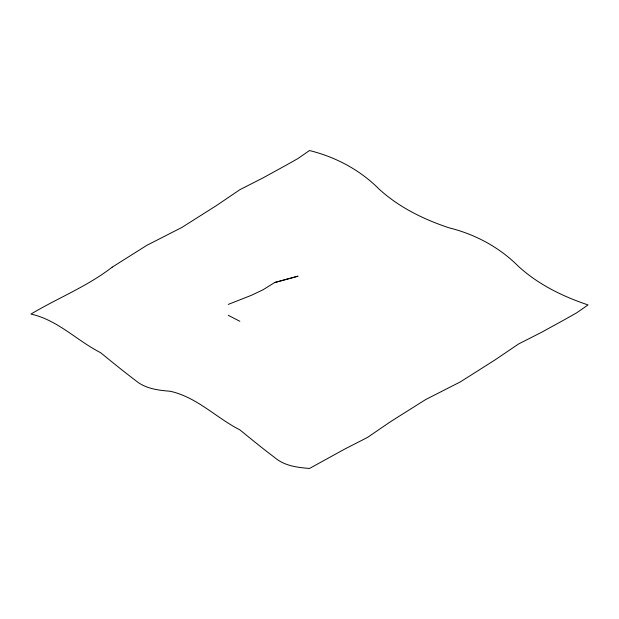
<?xml version="1.0" encoding="UTF-8"?>
<svg xmlns="http://www.w3.org/2000/svg" width="619" height="619" viewBox="0 0 619 619"><rect width="100%" height="100%" fill="white"/><g stroke="black" fill="none" stroke-linecap="round" stroke-linejoin="round"><path stroke-width="0.93" d="M274.681 282.535L297.894 276.206L274.681 282.535L263.075 289.754L251.469 295.278L228.256 304.409M228.256 315.311L239.863 321.3M112.194 267.153C87.333 286.442 57.815 298.002 30.95 314.073C57.66 319.969 76.833 340.597 100.588 352.668C112.07 362.045 123.568 371.408 135.406 380.337C145.171 388.686 157.899 390.264 170.225 391.262C196.935 397.158 216.108 417.786 239.863 429.857C251.345 439.242 262.843 448.597 274.681 457.534C284.446 465.883 297.174 467.453 309.5 468.459L344.319 449.293L367.531 437.409L390.744 421.539L425.562 399.619L460.381 381.869L495.2 359.809L518.413 344.071L541.625 332.256L564.838 319.512L576.444 312.966L588.05 304.927C562.717 296.431 538.267 284.516 518.413 266.332C499.247 247.113 475.028 234.222 448.775 227.738C423.442 219.242 398.992 207.319 379.138 189.143C359.972 169.916 335.753 157.025 309.5 150.541L297.894 158.58L286.288 165.126L263.075 177.87L239.863 189.685L216.65 205.423L181.831 227.475L147.013 245.232L112.194 267.153"/></g></svg>
